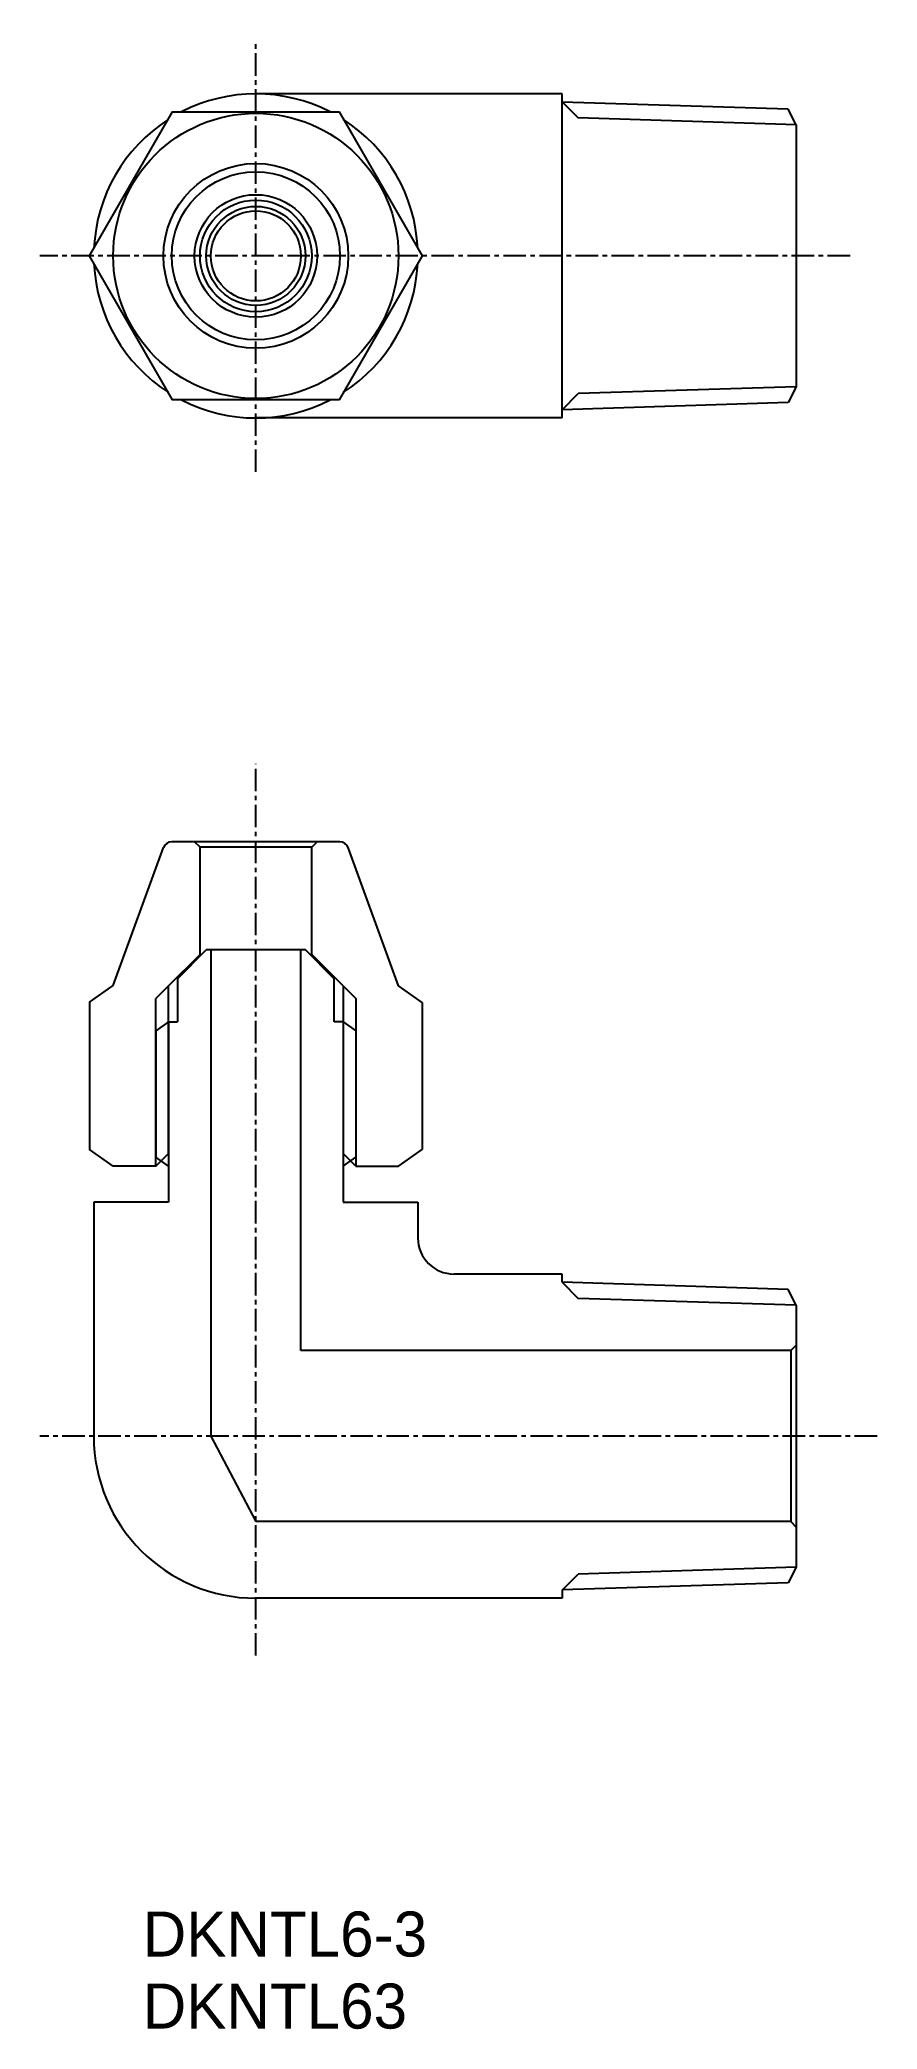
# Model space of a CAD drawing. Extents: x 1107 to 1154, y -148 to -38.
import ezdxf

# ---------------------------------------------------------------- set-up
doc = ezdxf.new("R2010")
doc.units = 0
doc.linetypes.add('CENTER', pattern=[2, 1.25, -0.25, 0.25, -0.25])
doc.layers.get('0').update_dxf_attribs({"linetype": 'CONTINUOUS'})
doc.layers.add('CENTER', color=1, linetype='CENTER')

msp = doc.modelspace()

# ---------------------------------------------------------------- linework, layer by layer
at = {"color": 7, "linetype": 'CONTINUOUS'}
for p, q in [((1136.41, -40.6), (1119.41, -40.6)), ((1136.41, -58.6), (1136.41, -40.6)), ((1148.96, -41.45), (1136.41, -41.06)), ((1149.41, -42.32), (1148.96, -41.45)), ((1149.41, -42.32), (1149.41, -56.88)), ((1149.41, -56.88), (1148.96, -57.75)), ((1148.96, -57.75), (1136.41, -58.14)), ((1136.41, -58.6), (1119.41, -58.6)), ((1111.49, -90.12), (1114.28, -82.45)), ((1124.08, -82.14), (1114.75, -82.14)), ((1116.31, -82.44), (1116.01, -82.14)), ((1122.51, -82.44), (1116.31, -82.44)), ((1116.31, -88.39), (1116.31, -82.44)), ((1122.51, -82.44), (1122.81, -82.14)), ((1122.51, -88.39), (1122.51, -82.44)), ((1127.34, -90.14), (1124.54, -82.45)), ((1115.06, -89.74), (1116.66, -88.14)), ((1122.16, -88.14), (1116.66, -88.14)), ((1116.91, -88.14), (1116.91, -115.14)), ((1121.91, -110.39), (1121.91, -88.14)), ((1123.76, -89.74), (1122.16, -88.14)), ((1114.56, -90.14), (1116.31, -88.39)), ((1124.26, -90.14), (1122.51, -88.39)), ((1110.18, -91.04), (1111.49, -90.12)), ((1114.56, -90.14), (1113.86, -90.84)), ((1114.56, -99.44), (1114.56, -90.14)), ((1115.06, -89.74), (1115.06, -92.14)), ((1123.76, -92.14), (1123.76, -89.74)), ((1124.26, -90.14), (1124.26, -99.44)), ((1124.26, -90.14), (1124.96, -90.84)), ((1128.65, -91.06), (1127.34, -90.14)), ((1110.18, -91.04), (1110.18, -99.22)), ((1128.65, -91.06), (1128.65, -99.22)), ((1114.56, -92.14), (1113.86, -92.63)), ((1113.86, -92.63), (1113.86, -99.65)), ((1114.56, -92.14), (1114.56, -102.14)), ((1114.56, -92.14), (1115.06, -92.14)), ((1124.26, -92.14), (1123.76, -92.14)), ((1124.26, -92.14), (1124.26, -102.14)), ((1124.26, -92.14), (1124.96, -92.63)), ((1124.96, -92.63), (1124.96, -99.65)), ((1111.49, -100.14), (1110.18, -99.22)), ((1127.34, -100.14), (1128.65, -99.22)), ((1113.86, -100.14), (1111.49, -100.14)), ((1113.86, -100.14), (1114.56, -99.44)), ((1114.56, -100.14), (1113.86, -99.65)), ((1124.96, -100.14), (1124.26, -99.44)), ((1124.26, -100.14), (1124.96, -99.65)), ((1124.96, -100.14), (1127.34, -100.14)), ((1110.41, -102.14), (1110.41, -115.14)), ((1114.56, -102.14), (1110.41, -102.14)), ((1124.26, -102.14), (1128.41, -102.14)), ((1128.41, -102.14), (1128.41, -104.14)), ((1136.41, -106.14), (1130.41, -106.14)), ((1136.41, -106.59), (1136.41, -106.14)), ((1148.96, -107), (1136.41, -106.6)), ((1149.41, -107.87), (1148.96, -107)), ((1149.41, -107.87), (1149.41, -122.42)), ((1149.11, -110.39), (1121.91, -110.39)), ((1149.11, -110.39), (1149.41, -110.09)), ((1149.11, -110.39), (1149.11, -119.89)), ((1116.91, -115.14), (1119.41, -119.89)), ((1149.11, -119.89), (1119.41, -119.89)), ((1149.11, -119.89), (1149.41, -120.19)), ((1149.41, -122.42), (1148.96, -123.29)), ((1148.96, -123.29), (1136.41, -123.68)), ((1136.41, -123.69), (1136.41, -124.14)), ((1136.41, -124.14), (1119.41, -124.14))]:
    msp.add_line(p, q, dxfattribs=at)
at = {"color": 3, "linetype": 'CONTINUOUS'}
for p, q in [((1136.41, -41.05), (1137.31, -41.94)), ((1149.41, -42.32), (1137.31, -41.94)), ((1136.41, -58.15), (1137.31, -57.25)), ((1149.41, -56.88), (1137.31, -57.25)), ((1113.86, -100.14), (1113.86, -90.84)), ((1124.96, -90.84), (1124.96, -100.14)), ((1136.41, -106.59), (1137.31, -107.49)), ((1149.41, -107.87), (1137.31, -107.49)), ((1149.41, -122.42), (1137.31, -122.8)), ((1136.41, -123.69), (1137.31, -122.8))]:
    msp.add_line(p, q, dxfattribs=at)
at = {"color": 7, "linetype": 'CONTINUOUS'}
msp.add_lwpolyline([(1128.65, -49.6), (1124.03, -57.6), (1114.79, -57.6), (1110.18, -49.6), (1114.79, -41.6), (1124.03, -41.6)], close=True, dxfattribs=at)
for radius in [7.92, 5.13, 4.67, 3.4, 3.1, 2.75, 2.5]:
    msp.add_circle((1119.41, -49.6), radius, dxfattribs=at)
for centre, radius, start, end in [((1119.41, -49.6), 9, 62.7285, 117.2715), ((1119.41, -49.6), 9, 122.7285, 177.2715), ((1119.41, -49.6), 9, 2.7285, 57.2715), ((1119.41, -49.6), 9, 182.7285, 237.2715), ((1119.41, -49.6), 9, 302.7285, 357.2715), ((1119.41, -49.6), 9, 242.7285, 297.2715), ((1114.75, -82.64), 0.5, 90, 157.2602), ((1124.08, -82.64), 0.5, 22.6616, 90), ((1130.41, -104.14), 2, 180, 270), ((1119.41, -115.14), 9, 180, 270)]:
    msp.add_arc(centre, radius, start, end, dxfattribs=at)
at = {"layer": 'CENTER', "color": 1, "linetype": 'CENTER'}
for p, q in [((1119.41, -61.6), (1119.41, -37.6)), ((1152.41, -49.6), (1107.41, -49.6)), ((1119.41, -127.33), (1119.41, -77.8)), ((1153.91, -115.14), (1107.41, -115.14))]:
    msp.add_line(p, q, dxfattribs=at)

# ---------------------------------------------------------------- texts
for s, p in [('DKNTL6-3', (1113.13, -144.04)), ('DKNTL63', (1113.13, -148.04))]:
    msp.add_text(s, height=2.5).set_placement(p)

doc.saveas('drawing.dxf')
